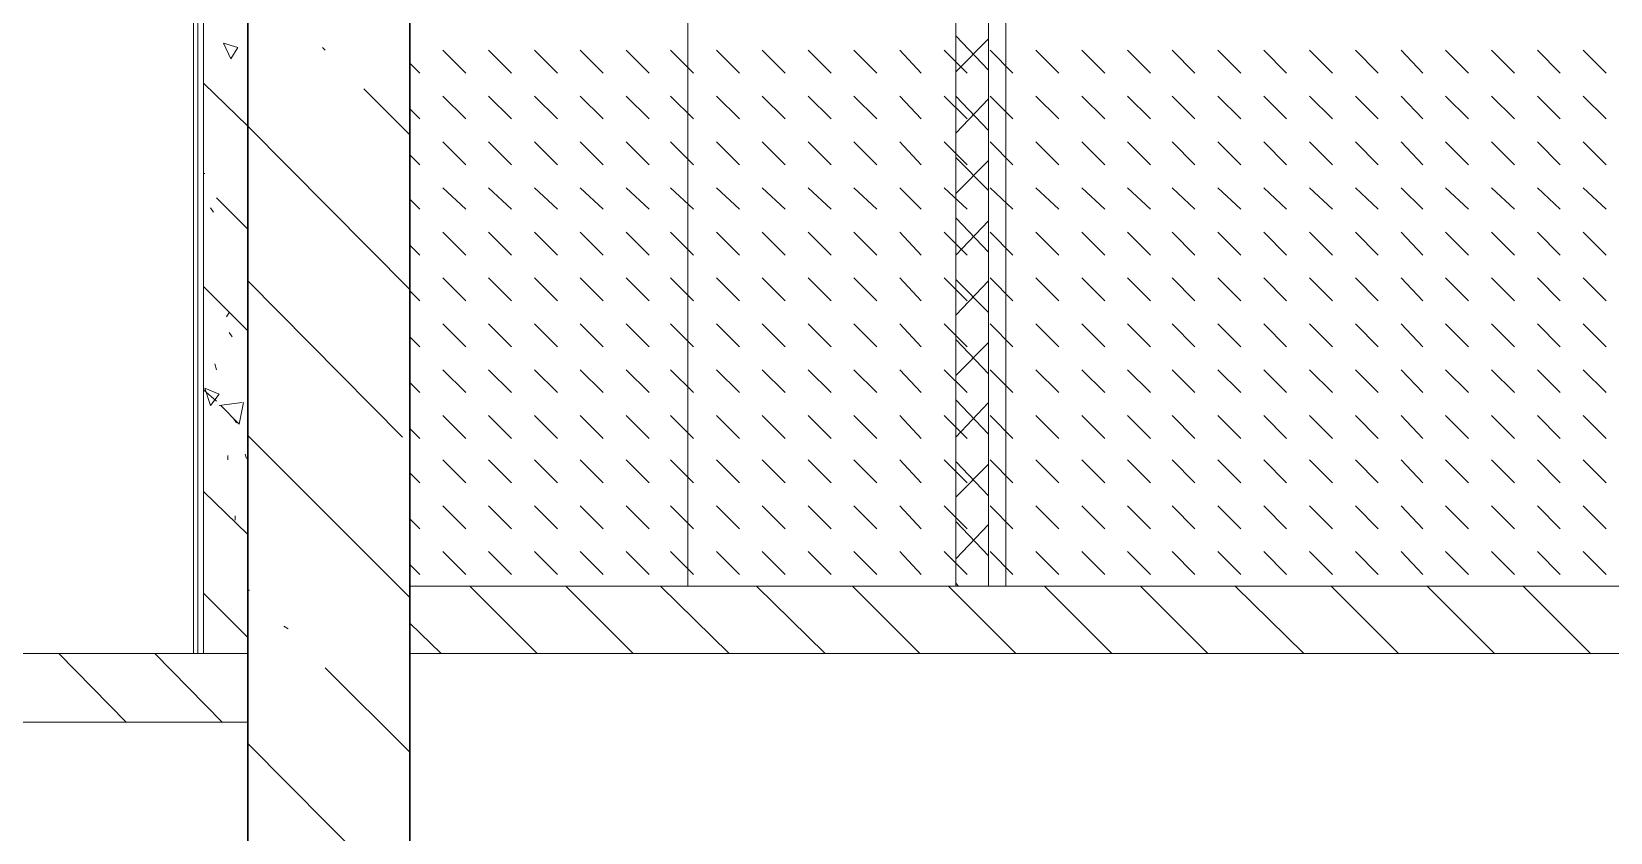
# Model space of a CAD drawing. Header units: millimetres. Extents: x -356862 to 418287, y 0 to 839748.
# Drawn here: x 22.08 to 23.916, y 17.698 to 18.63 of the extents above; entities that cross this region are included whole.
import ezdxf

# ---------------------------------------------------------------- set-up
doc = ezdxf.new("R2010")
doc.units = ezdxf.units.MM
doc.layers.add('PDF _Геометрия', color=7, linetype='Continuous', true_color=0xbababa)

msp = doc.modelspace()

# ---------------------------------------------------------------- linework, layer by layer
at = {"layer": 'PDF _Геометрия', "color": 7, "lineweight": 5}
for points in [[(22.26822068956163, 17.90673149956597), (21.91656833224826, 17.90673149956597), (22.02989705403645, 17.93506368001302), (21.80323961046006, 17.99172804090712), (21.91656833224826, 18.02006022135416), (21.91656833224826, 19.90165032280816), (21.91656833224826, 19.96998087565104)], [(22.26822068956163, 19.86998494466145), (22.26822068956163, 17.90673149956597), (22.33155144585503, 17.90673149956597)], [(22.27322048611111, 19.86998494466145), (22.27322048611111, 17.90673149956597)], [(22.27988688151041, 19.86998494466145), (22.27988688151041, 17.90673149956597)], [(22.84319729275173, 17.98506164550781), (22.84319729275173, 19.55999755859375)], [(25.57641940646701, 17.98506164550781), (22.51987711588541, 17.98506164550781)], [(22.51987711588541, 17.90673149956597), (25.67808193630642, 17.90673149956597)], [(21.91656833224826, 17.8267347547743), (22.33155144585503, 17.8267347547743)]]:
    msp.add_lwpolyline(points, dxfattribs=at)
at = {"layer": 'PDF _Геометрия', "color": 7, "lineweight": 30}
msp.add_lwpolyline([(22.33155144585503, 19.86998494466145), (22.33155144585503, 15.66182284884982), (22.51987711588541, 15.66182284884982), (22.84319729275173, 15.66182284884982), (22.84319729275173, 15.85848151312934), (22.51987711588541, 15.85848151312934), (22.51987711588541, 19.86998494466145)], dxfattribs=at)
at = {"layer": 'PDF _Геометрия', "lineweight": 18}
msp.add_lwpolyline([(22.51987711588541, 17.98506164550781), (22.51987711588541, 19.55999755859375), (25.57641940646701, 19.55999755859375), (25.57641940646701, 17.98506164550781)], close=True, dxfattribs=at)
at = {"layer": 'PDF _Геометрия', "color": 11, "lineweight": 5, "true_color": 0xff6666}
for points in [[(23.15485127766927, 17.98506164550781), (23.15485127766927, 19.55999755859375), (23.19318305121528, 19.55999755859375), (23.19318305121528, 17.98506164550781)], [(23.21318223741319, 17.98506164550781), (23.21318223741319, 19.55999755859375), (23.19318305121528, 19.55999755859375), (23.19318305121528, 17.98506164550781)]]:
    msp.add_lwpolyline(points, close=True, dxfattribs=at)
for points in [[(23.19318305121528, 18.58503723144531), (23.15485127766927, 18.62503560384114)], [(23.19318305121528, 18.62170240614149), (23.15485127766927, 18.58337063259548)], [(23.19318305121528, 18.5150400797526), (23.15485127766927, 18.55503845214843)], [(23.19318305121528, 18.55170525444878), (23.15485127766927, 18.51170688205295)], [(23.19318305121528, 18.44504292805989), (23.15485127766927, 18.4833747016059)], [(23.19318305121528, 18.48004150390625), (23.15485127766927, 18.44170973036024)], [(23.19318305121528, 18.37337917751736), (23.15485127766927, 18.41337754991319)], [(23.19318305121528, 18.41004435221354), (23.15485127766927, 18.3700459798177)], [(23.19318305121528, 18.30338202582465), (23.15485127766927, 18.34171379937066)], [(23.19318305121528, 18.34004720052083), (23.15485127766927, 18.300048828125)], [(23.19318305121528, 18.23171827528212), (23.15485127766927, 18.27171664767795)], [(23.19318305121528, 18.26838344997829), (23.15485127766927, 18.23005167643229)], [(23.19318305121528, 18.16172112358941), (23.15485127766927, 18.20171949598524)], [(23.19318305121528, 18.19838629828559), (23.15485127766927, 18.15838792588975)], [(23.19318305121528, 18.09005737304687), (23.15485127766927, 18.1300557454427)], [(23.19318305121528, 18.12672254774305), (23.15485127766927, 18.08839077419704)], [(23.19318305121528, 18.02006022135416), (23.15485127766927, 18.06005859375)], [(23.19318305121528, 18.05672539605034), (23.15485127766927, 18.01672702365451)], [(23.15818447536892, 17.98506164550781), (23.15485127766927, 17.98839484320746)], [(23.19318305121528, 17.98506164550781), (23.19318305121528, 17.98506164550781)]]:
    msp.add_lwpolyline(points, dxfattribs=at)
at = {"layer": 'PDF _Геометрия', "color": 8, "lineweight": 9, "true_color": 0x808080}
for points in [[(22.30321926540798, 18.61670260959201), (22.31988525390625, 18.61170281304253), (22.31155225965711, 18.59837002224392)], [(22.28155348036024, 18.21505228678385), (22.2982194688585, 18.20838589138454), (22.28821987575954, 18.19505310058593)]]:
    msp.add_lwpolyline(points, close=True, dxfattribs=at)
for points in [[(22.42154778374566, 18.60836961534288), (22.418214586046, 18.61170281304253)], [(22.51987711588541, 18.33004760742187), (22.33155144585503, 18.52003987630208), (22.27988688151041, 18.57003784179687)], [(22.51987711588541, 18.51004028320312), (22.46654595269097, 18.56337144639756)], [(22.27988688151041, 18.46504211425781), (22.28155348036024, 18.46504211425781)], [(22.2915530734592, 18.4200439453125), (22.28821987575954, 18.42504374186198)], [(22.33155144585503, 18.40004475911458), (22.29488627115885, 18.43670993381076)], [(22.33155144585503, 18.28171624077691), (22.27988688151041, 18.33338080512153)], [(22.51154412163628, 18.15838792588975), (22.33155144585503, 18.34004720052083)], [(22.30655246310764, 18.29838222927517), (22.30988566080729, 18.30338202582465)], [(22.31321885850694, 18.2750498453776), (22.30988566080729, 18.28004964192708)], [(22.29488627115885, 18.23671807183159), (22.29321967230903, 18.2433844672309)], [(22.29488627115885, 18.20005289713541), (22.27988688151041, 18.21338568793403)], [(22.32488505045573, 18.19838629828559), (22.2982194688585, 18.19505310058593)], [(22.32655164930555, 18.19838629828559), (22.32155185275607, 18.17338731553819), (22.29988606770833, 18.19505310058593)], [(22.31821865505642, 18.17505391438802), (22.31488545735677, 18.1800537109375)], [(22.51987711588541, 17.9717288547092), (22.33155144585503, 18.16005452473958)], [(22.30821906195746, 18.13172234429253), (22.30821906195746, 18.13672214084201)], [(22.3298848470052, 18.13338894314236), (22.32821824815538, 18.13838873969184)], [(22.33155144585503, 18.04505920410156), (22.27988688151041, 18.09505716959635)], [(22.31655205620659, 18.06172519259982), (22.31655205620659, 18.0667249891493)], [(22.66820441351996, 17.90673149956597), (22.58987426757812, 17.98506164550781)], [(22.77986653645833, 17.90673149956597), (22.70153639051649, 17.98506164550781)], [(22.8915286593967, 17.90673149956597), (22.81153191460503, 17.98506164550781)], [(23.00319078233506, 17.90673149956597), (22.9231940375434, 17.98506164550781)], [(23.11318630642361, 17.90673149956597), (23.03485616048177, 17.98506164550781)], [(23.22484842936198, 17.90673149956597), (23.14651828342014, 17.98506164550781)], [(23.33651055230034, 17.90673149956597), (23.2581804063585, 17.98506164550781)], [(23.44817267523871, 17.90673149956597), (23.36984252929687, 17.98506164550781)], [(23.55983479817708, 17.90673149956597), (23.47983805338541, 17.98506164550781)], [(23.66983032226562, 17.90673149956597), (23.59150017632378, 17.98506164550781)], [(23.78149244520399, 17.90673149956597), (23.70316229926215, 17.98506164550781)], [(23.89315456814236, 17.90673149956597), (23.81482442220052, 17.98506164550781)], [(22.33155144585503, 17.92506408691406), (22.27988688151041, 17.97672865125868)], [(22.33321804470486, 17.98006184895833), (22.33155144585503, 17.98006184895833)], [(22.33155144585503, 17.97006225585937), (22.33155144585503, 17.97006225585937)], [(22.33155144585503, 17.97006225585937), (22.33155144585503, 17.97006225585937)], [(22.37821621365017, 17.93506368001302), (22.37321641710069, 17.93839687771267)], [(22.55654229058159, 17.90673149956597), (22.51987711588541, 17.94173007541232)], [(22.18989054361979, 17.8267347547743), (22.11156039767795, 17.90673149956597)], [(22.30155266655816, 17.8267347547743), (22.22322252061631, 17.90673149956597)], [(22.51987711588541, 17.79173617892795), (22.42154778374566, 17.8900655110677)], [(22.84319729275173, 17.28842332628038), (22.51987711588541, 17.6117435031467), (22.33155144585503, 17.80173577202691)]]:
    msp.add_lwpolyline(points, dxfattribs=at)
at = {"layer": 'PDF _Геометрия', "lineweight": 18}
for points in [[(22.58487447102864, 18.58170403374566), (22.55820888943142, 18.60836961534288)], [(22.63820563422309, 18.58170403374566), (22.61154005262586, 18.60836961534288)], [(22.69153679741753, 18.58170403374566), (22.66487121582031, 18.60836961534288)], [(22.74486796061198, 18.58170403374566), (22.71820237901475, 18.60836961534288)], [(22.79819912380642, 18.58170403374566), (22.7715335422092, 18.60836961534288)], [(22.84986368815104, 18.58170403374566), (22.82319810655381, 18.60836961534288)], [(22.90319485134548, 18.58170403374566), (22.87652926974826, 18.60836961534288)], [(22.95652601453993, 18.58170403374566), (22.9298604329427, 18.60836961534288)], [(23.00985717773437, 18.58170403374566), (22.98319159613715, 18.60836961534288)], [(23.06318834092881, 18.58170403374566), (23.03652275933159, 18.60836961534288)], [(23.11485290527343, 18.58170403374566), (23.08985392252604, 18.60836961534288)], [(23.16818406846788, 18.58170403374566), (23.14151848687066, 18.60836961534288)], [(23.22151523166232, 18.58170403374566), (23.1948496500651, 18.60836961534288)], [(23.27484639485677, 18.58170403374566), (23.24818081325954, 18.60836961534288)], [(23.32817755805121, 18.58170403374566), (23.30151197645399, 18.60836961534288)], [(23.38150872124566, 18.58170403374566), (23.35484313964843, 18.60836961534288)], [(23.43317328559028, 18.58170403374566), (23.40650770399305, 18.60836961534288)], [(23.48650444878472, 18.58170403374566), (23.4598388671875, 18.60836961534288)], [(23.53983561197916, 18.58170403374566), (23.51317003038194, 18.60836961534288)], [(23.59316677517361, 18.58170403374566), (23.56650119357639, 18.60836961534288)], [(23.64649793836805, 18.58170403374566), (23.61983235677083, 18.60836961534288)], [(23.69816250271267, 18.58170403374566), (23.67316351996528, 18.60836961534288)], [(23.75149366590711, 18.58170403374566), (23.72482808430989, 18.60836961534288)], [(23.80482482910156, 18.58170403374566), (23.77815924750434, 18.60836961534288)], [(23.858155992296, 18.58170403374566), (23.83149041069878, 18.60836961534288)], [(23.91148715549045, 18.58170403374566), (23.88482157389323, 18.60836961534288)], [(22.5315433078342, 18.58170403374566), (22.51987711588541, 18.59337022569444)], [(22.58487447102864, 18.52837287055121), (22.55820888943142, 18.55503845214843)], [(22.63820563422309, 18.52837287055121), (22.61154005262586, 18.55503845214843)], [(22.69153679741753, 18.52837287055121), (22.66487121582031, 18.55503845214843)], [(22.74486796061198, 18.52837287055121), (22.71820237901475, 18.55503845214843)], [(22.79819912380642, 18.52837287055121), (22.7715335422092, 18.55503845214843)], [(22.84986368815104, 18.52837287055121), (22.82319810655381, 18.55503845214843)], [(22.90319485134548, 18.52837287055121), (22.87652926974826, 18.55503845214843)], [(22.95652601453993, 18.52837287055121), (22.9298604329427, 18.55503845214843)], [(23.00985717773437, 18.52837287055121), (22.98319159613715, 18.55503845214843)], [(23.06318834092881, 18.52837287055121), (23.03652275933159, 18.55503845214843)], [(23.11485290527343, 18.52837287055121), (23.08985392252604, 18.55503845214843)], [(23.16818406846788, 18.52837287055121), (23.14151848687066, 18.55503845214843)], [(23.22151523166232, 18.52837287055121), (23.1948496500651, 18.55503845214843)], [(23.27484639485677, 18.52837287055121), (23.24818081325954, 18.55503845214843)], [(23.32817755805121, 18.52837287055121), (23.30151197645399, 18.55503845214843)], [(23.38150872124566, 18.52837287055121), (23.35484313964843, 18.55503845214843)], [(23.43317328559028, 18.52837287055121), (23.40650770399305, 18.55503845214843)], [(23.48650444878472, 18.52837287055121), (23.4598388671875, 18.55503845214843)], [(23.53983561197916, 18.52837287055121), (23.51317003038194, 18.55503845214843)], [(23.59316677517361, 18.52837287055121), (23.56650119357639, 18.55503845214843)], [(23.64649793836805, 18.52837287055121), (23.61983235677083, 18.55503845214843)], [(23.69816250271267, 18.52837287055121), (23.67316351996528, 18.55503845214843)], [(23.75149366590711, 18.52837287055121), (23.72482808430989, 18.55503845214843)], [(23.80482482910156, 18.52837287055121), (23.77815924750434, 18.55503845214843)], [(23.858155992296, 18.52837287055121), (23.83149041069878, 18.55503845214843)], [(23.91148715549045, 18.52837287055121), (23.88482157389323, 18.55503845214843)], [(22.5315433078342, 18.52837287055121), (22.51987711588541, 18.5400390625)], [(22.58487447102864, 18.47504170735677), (22.55820888943142, 18.50170728895399)], [(22.63820563422309, 18.47504170735677), (22.61154005262586, 18.50170728895399)], [(22.69153679741753, 18.47504170735677), (22.66487121582031, 18.50170728895399)], [(22.74486796061198, 18.47504170735677), (22.71820237901475, 18.50170728895399)], [(22.79819912380642, 18.47504170735677), (22.7715335422092, 18.50170728895399)], [(22.84986368815104, 18.47504170735677), (22.82319810655381, 18.50170728895399)], [(22.90319485134548, 18.47504170735677), (22.87652926974826, 18.50170728895399)], [(22.95652601453993, 18.47504170735677), (22.9298604329427, 18.50170728895399)], [(23.00985717773437, 18.47504170735677), (22.98319159613715, 18.50170728895399)], [(23.06318834092881, 18.47504170735677), (23.03652275933159, 18.50170728895399)], [(23.11485290527343, 18.47504170735677), (23.08985392252604, 18.50170728895399)], [(23.16818406846788, 18.47504170735677), (23.14151848687066, 18.50170728895399)], [(23.22151523166232, 18.47504170735677), (23.1948496500651, 18.50170728895399)], [(23.27484639485677, 18.47504170735677), (23.24818081325954, 18.50170728895399)], [(23.32817755805121, 18.47504170735677), (23.30151197645399, 18.50170728895399)], [(23.38150872124566, 18.47504170735677), (23.35484313964843, 18.50170728895399)], [(23.43317328559028, 18.47504170735677), (23.40650770399305, 18.50170728895399)], [(23.48650444878472, 18.47504170735677), (23.4598388671875, 18.50170728895399)], [(23.53983561197916, 18.47504170735677), (23.51317003038194, 18.50170728895399)], [(23.59316677517361, 18.47504170735677), (23.56650119357639, 18.50170728895399)], [(23.64649793836805, 18.47504170735677), (23.61983235677083, 18.50170728895399)], [(23.69816250271267, 18.47504170735677), (23.67316351996528, 18.50170728895399)], [(23.75149366590711, 18.47504170735677), (23.72482808430989, 18.50170728895399)], [(23.80482482910156, 18.47504170735677), (23.77815924750434, 18.50170728895399)], [(23.858155992296, 18.47504170735677), (23.83149041069878, 18.50170728895399)], [(23.91148715549045, 18.47504170735677), (23.88482157389323, 18.50170728895399)], [(22.5315433078342, 18.47504170735677), (22.51987711588541, 18.48670789930555)], [(22.58487447102864, 18.42337714301215), (22.55820888943142, 18.44837612575954)], [(22.63820563422309, 18.42337714301215), (22.61154005262586, 18.44837612575954)], [(22.69153679741753, 18.42337714301215), (22.66487121582031, 18.44837612575954)], [(22.74486796061198, 18.42337714301215), (22.71820237901475, 18.44837612575954)], [(22.79819912380642, 18.42337714301215), (22.7715335422092, 18.44837612575954)], [(22.84986368815104, 18.42337714301215), (22.82319810655381, 18.44837612575954)], [(22.90319485134548, 18.42337714301215), (22.87652926974826, 18.44837612575954)], [(22.95652601453993, 18.42337714301215), (22.9298604329427, 18.44837612575954)], [(23.00985717773437, 18.42337714301215), (22.98319159613715, 18.44837612575954)], [(23.06318834092881, 18.42337714301215), (23.03652275933159, 18.44837612575954)], [(23.11485290527343, 18.42337714301215), (23.08985392252604, 18.44837612575954)], [(23.16818406846788, 18.42337714301215), (23.14151848687066, 18.44837612575954)], [(23.22151523166232, 18.42337714301215), (23.1948496500651, 18.44837612575954)], [(23.27484639485677, 18.42337714301215), (23.24818081325954, 18.44837612575954)], [(23.32817755805121, 18.42337714301215), (23.30151197645399, 18.44837612575954)], [(23.38150872124566, 18.42337714301215), (23.35484313964843, 18.44837612575954)], [(23.43317328559028, 18.42337714301215), (23.40650770399305, 18.44837612575954)], [(23.48650444878472, 18.42337714301215), (23.4598388671875, 18.44837612575954)], [(23.53983561197916, 18.42337714301215), (23.51317003038194, 18.44837612575954)], [(23.59316677517361, 18.42337714301215), (23.56650119357639, 18.44837612575954)], [(23.64649793836805, 18.42337714301215), (23.61983235677083, 18.44837612575954)], [(23.69816250271267, 18.42337714301215), (23.67316351996528, 18.44837612575954)], [(23.75149366590711, 18.42337714301215), (23.72482808430989, 18.44837612575954)], [(23.80482482910156, 18.42337714301215), (23.77815924750434, 18.44837612575954)], [(23.858155992296, 18.42337714301215), (23.83149041069878, 18.44837612575954)], [(23.91148715549045, 18.42337714301215), (23.88482157389323, 18.44837612575954)], [(22.5315433078342, 18.42337714301215), (22.51987711588541, 18.43504333496093)], [(22.58487447102864, 18.3700459798177), (22.55820888943142, 18.39671156141493)], [(22.63820563422309, 18.3700459798177), (22.61154005262586, 18.39671156141493)], [(22.69153679741753, 18.3700459798177), (22.66487121582031, 18.39671156141493)], [(22.74486796061198, 18.3700459798177), (22.71820237901475, 18.39671156141493)], [(22.79819912380642, 18.3700459798177), (22.7715335422092, 18.39671156141493)], [(22.84986368815104, 18.3700459798177), (22.82319810655381, 18.39671156141493)], [(22.90319485134548, 18.3700459798177), (22.87652926974826, 18.39671156141493)], [(22.95652601453993, 18.3700459798177), (22.9298604329427, 18.39671156141493)], [(23.00985717773437, 18.3700459798177), (22.98319159613715, 18.39671156141493)], [(23.06318834092881, 18.3700459798177), (23.03652275933159, 18.39671156141493)], [(23.11485290527343, 18.3700459798177), (23.08985392252604, 18.39671156141493)], [(23.16818406846788, 18.3700459798177), (23.14151848687066, 18.39671156141493)], [(23.22151523166232, 18.3700459798177), (23.1948496500651, 18.39671156141493)], [(23.27484639485677, 18.3700459798177), (23.24818081325954, 18.39671156141493)], [(23.32817755805121, 18.3700459798177), (23.30151197645399, 18.39671156141493)], [(23.38150872124566, 18.3700459798177), (23.35484313964843, 18.39671156141493)], [(23.43317328559028, 18.3700459798177), (23.40650770399305, 18.39671156141493)], [(23.48650444878472, 18.3700459798177), (23.4598388671875, 18.39671156141493)], [(23.53983561197916, 18.3700459798177), (23.51317003038194, 18.39671156141493)], [(23.59316677517361, 18.3700459798177), (23.56650119357639, 18.39671156141493)], [(23.64649793836805, 18.3700459798177), (23.61983235677083, 18.39671156141493)], [(23.69816250271267, 18.3700459798177), (23.67316351996528, 18.39671156141493)], [(23.75149366590711, 18.3700459798177), (23.72482808430989, 18.39671156141493)], [(23.80482482910156, 18.3700459798177), (23.77815924750434, 18.39671156141493)], [(23.858155992296, 18.3700459798177), (23.83149041069878, 18.39671156141493)], [(23.91148715549045, 18.3700459798177), (23.88482157389323, 18.39671156141493)], [(22.5315433078342, 18.3700459798177), (22.51987711588541, 18.38171217176649)], [(22.58487447102864, 18.31671481662326), (22.55820888943142, 18.34338039822048)], [(22.63820563422309, 18.31671481662326), (22.61154005262586, 18.34338039822048)], [(22.69153679741753, 18.31671481662326), (22.66487121582031, 18.34338039822048)], [(22.74486796061198, 18.31671481662326), (22.71820237901475, 18.34338039822048)], [(22.79819912380642, 18.31671481662326), (22.7715335422092, 18.34338039822048)], [(22.84986368815104, 18.31671481662326), (22.82319810655381, 18.34338039822048)], [(22.90319485134548, 18.31671481662326), (22.87652926974826, 18.34338039822048)], [(22.95652601453993, 18.31671481662326), (22.9298604329427, 18.34338039822048)], [(23.00985717773437, 18.31671481662326), (22.98319159613715, 18.34338039822048)], [(23.06318834092881, 18.31671481662326), (23.03652275933159, 18.34338039822048)], [(23.11485290527343, 18.31671481662326), (23.08985392252604, 18.34338039822048)], [(23.16818406846788, 18.31671481662326), (23.14151848687066, 18.34338039822048)], [(23.22151523166232, 18.31671481662326), (23.1948496500651, 18.34338039822048)], [(23.27484639485677, 18.31671481662326), (23.24818081325954, 18.34338039822048)], [(23.32817755805121, 18.31671481662326), (23.30151197645399, 18.34338039822048)], [(23.38150872124566, 18.31671481662326), (23.35484313964843, 18.34338039822048)], [(23.43317328559028, 18.31671481662326), (23.40650770399305, 18.34338039822048)], [(23.48650444878472, 18.31671481662326), (23.4598388671875, 18.34338039822048)], [(23.53983561197916, 18.31671481662326), (23.51317003038194, 18.34338039822048)], [(23.59316677517361, 18.31671481662326), (23.56650119357639, 18.34338039822048)], [(23.64649793836805, 18.31671481662326), (23.61983235677083, 18.34338039822048)], [(23.69816250271267, 18.31671481662326), (23.67316351996528, 18.34338039822048)], [(23.75149366590711, 18.31671481662326), (23.72482808430989, 18.34338039822048)], [(23.80482482910156, 18.31671481662326), (23.77815924750434, 18.34338039822048)], [(23.858155992296, 18.31671481662326), (23.83149041069878, 18.34338039822048)], [(23.91148715549045, 18.31671481662326), (23.88482157389323, 18.34338039822048)], [(22.5315433078342, 18.31671481662326), (22.51987711588541, 18.32838100857204)], [(22.5315433078342, 18.26338365342881), (22.51987711588541, 18.2750498453776)], [(22.58487447102864, 18.26338365342881), (22.55820888943142, 18.29004923502604)], [(22.63820563422309, 18.26338365342881), (22.61154005262586, 18.29004923502604)], [(22.69153679741753, 18.26338365342881), (22.66487121582031, 18.29004923502604)], [(22.74486796061198, 18.26338365342881), (22.71820237901475, 18.29004923502604)], [(22.79819912380642, 18.26338365342881), (22.7715335422092, 18.29004923502604)], [(22.84986368815104, 18.26338365342881), (22.82319810655381, 18.29004923502604)], [(22.90319485134548, 18.26338365342881), (22.87652926974826, 18.29004923502604)], [(22.95652601453993, 18.26338365342881), (22.9298604329427, 18.29004923502604)], [(23.00985717773437, 18.26338365342881), (22.98319159613715, 18.29004923502604)], [(23.06318834092881, 18.26338365342881), (23.03652275933159, 18.29004923502604)], [(23.11485290527343, 18.26338365342881), (23.08985392252604, 18.29004923502604)], [(23.16818406846788, 18.26338365342881), (23.14151848687066, 18.29004923502604)], [(23.22151523166232, 18.26338365342881), (23.1948496500651, 18.29004923502604)], [(23.27484639485677, 18.26338365342881), (23.24818081325954, 18.29004923502604)], [(23.32817755805121, 18.26338365342881), (23.30151197645399, 18.29004923502604)], [(23.38150872124566, 18.26338365342881), (23.35484313964843, 18.29004923502604)], [(23.43317328559028, 18.26338365342881), (23.40650770399305, 18.29004923502604)], [(23.48650444878472, 18.26338365342881), (23.4598388671875, 18.29004923502604)], [(23.53983561197916, 18.26338365342881), (23.51317003038194, 18.29004923502604)], [(23.59316677517361, 18.26338365342881), (23.56650119357639, 18.29004923502604)], [(23.64649793836805, 18.26338365342881), (23.61983235677083, 18.29004923502604)], [(23.69816250271267, 18.26338365342881), (23.67316351996528, 18.29004923502604)], [(23.75149366590711, 18.26338365342881), (23.72482808430989, 18.29004923502604)], [(23.80482482910156, 18.26338365342881), (23.77815924750434, 18.29004923502604)], [(23.858155992296, 18.26338365342881), (23.83149041069878, 18.29004923502604)], [(23.91148715549045, 18.26338365342881), (23.88482157389323, 18.29004923502604)], [(22.5315433078342, 18.21005249023437), (22.51987711588541, 18.22171868218316)], [(22.58487447102864, 18.21005249023437), (22.55820888943142, 18.23671807183159)], [(22.63820563422309, 18.21005249023437), (22.61154005262586, 18.23671807183159)], [(22.69153679741753, 18.21005249023437), (22.66487121582031, 18.23671807183159)], [(22.74486796061198, 18.21005249023437), (22.71820237901475, 18.23671807183159)], [(22.79819912380642, 18.21005249023437), (22.7715335422092, 18.23671807183159)], [(22.84986368815104, 18.21005249023437), (22.82319810655381, 18.23671807183159)], [(22.90319485134548, 18.21005249023437), (22.87652926974826, 18.23671807183159)], [(22.95652601453993, 18.21005249023437), (22.9298604329427, 18.23671807183159)], [(23.00985717773437, 18.21005249023437), (22.98319159613715, 18.23671807183159)], [(23.06318834092881, 18.21005249023437), (23.03652275933159, 18.23671807183159)], [(23.11485290527343, 18.21005249023437), (23.08985392252604, 18.23671807183159)], [(23.16818406846788, 18.21005249023437), (23.14151848687066, 18.23671807183159)], [(23.22151523166232, 18.21005249023437), (23.1948496500651, 18.23671807183159)], [(23.27484639485677, 18.21005249023437), (23.24818081325954, 18.23671807183159)], [(23.32817755805121, 18.21005249023437), (23.30151197645399, 18.23671807183159)], [(23.38150872124566, 18.21005249023437), (23.35484313964843, 18.23671807183159)], [(23.43317328559028, 18.21005249023437), (23.40650770399305, 18.23671807183159)], [(23.48650444878472, 18.21005249023437), (23.4598388671875, 18.23671807183159)], [(23.53983561197916, 18.21005249023437), (23.51317003038194, 18.23671807183159)], [(23.59316677517361, 18.21005249023437), (23.56650119357639, 18.23671807183159)], [(23.64649793836805, 18.21005249023437), (23.61983235677083, 18.23671807183159)], [(23.69816250271267, 18.21005249023437), (23.67316351996528, 18.23671807183159)], [(23.75149366590711, 18.21005249023437), (23.72482808430989, 18.23671807183159)], [(23.80482482910156, 18.21005249023437), (23.77815924750434, 18.23671807183159)], [(23.858155992296, 18.21005249023437), (23.83149041069878, 18.23671807183159)], [(23.91148715549045, 18.21005249023437), (23.88482157389323, 18.23671807183159)], [(22.58487447102864, 18.15672132703993), (22.55820888943142, 18.18338690863715)], [(22.63820563422309, 18.15672132703993), (22.61154005262586, 18.18338690863715)], [(22.69153679741753, 18.15672132703993), (22.66487121582031, 18.18338690863715)], [(22.74486796061198, 18.15672132703993), (22.71820237901475, 18.18338690863715)], [(22.79819912380642, 18.15672132703993), (22.7715335422092, 18.18338690863715)], [(22.84986368815104, 18.15672132703993), (22.82319810655381, 18.18338690863715)], [(22.90319485134548, 18.15672132703993), (22.87652926974826, 18.18338690863715)], [(22.95652601453993, 18.15672132703993), (22.9298604329427, 18.18338690863715)], [(23.00985717773437, 18.15672132703993), (22.98319159613715, 18.18338690863715)], [(23.06318834092881, 18.15672132703993), (23.03652275933159, 18.18338690863715)], [(23.11485290527343, 18.15672132703993), (23.08985392252604, 18.18338690863715)], [(23.16818406846788, 18.15672132703993), (23.14151848687066, 18.18338690863715)], [(23.22151523166232, 18.15672132703993), (23.1948496500651, 18.18338690863715)], [(23.27484639485677, 18.15672132703993), (23.24818081325954, 18.18338690863715)], [(23.32817755805121, 18.15672132703993), (23.30151197645399, 18.18338690863715)], [(23.38150872124566, 18.15672132703993), (23.35484313964843, 18.18338690863715)], [(23.43317328559028, 18.15672132703993), (23.40650770399305, 18.18338690863715)], [(23.48650444878472, 18.15672132703993), (23.4598388671875, 18.18338690863715)], [(23.53983561197916, 18.15672132703993), (23.51317003038194, 18.18338690863715)], [(23.59316677517361, 18.15672132703993), (23.56650119357639, 18.18338690863715)], [(23.64649793836805, 18.15672132703993), (23.61983235677083, 18.18338690863715)], [(23.69816250271267, 18.15672132703993), (23.67316351996528, 18.18338690863715)], [(23.75149366590711, 18.15672132703993), (23.72482808430989, 18.18338690863715)], [(23.80482482910156, 18.15672132703993), (23.77815924750434, 18.18338690863715)], [(23.858155992296, 18.15672132703993), (23.83149041069878, 18.18338690863715)], [(23.91148715549045, 18.15672132703993), (23.88482157389323, 18.18338690863715)], [(22.5315433078342, 18.15672132703993), (22.51987711588541, 18.16838751898871)], [(22.58487447102864, 18.10505676269531), (22.55820888943142, 18.13172234429253)], [(22.63820563422309, 18.10505676269531), (22.61154005262586, 18.13172234429253)], [(22.69153679741753, 18.10505676269531), (22.66487121582031, 18.13172234429253)], [(22.74486796061198, 18.10505676269531), (22.71820237901475, 18.13172234429253)], [(22.79819912380642, 18.10505676269531), (22.7715335422092, 18.13172234429253)], [(22.84986368815104, 18.10505676269531), (22.82319810655381, 18.13172234429253)], [(22.90319485134548, 18.10505676269531), (22.87652926974826, 18.13172234429253)], [(22.95652601453993, 18.10505676269531), (22.9298604329427, 18.13172234429253)], [(23.00985717773437, 18.10505676269531), (22.98319159613715, 18.13172234429253)], [(23.06318834092881, 18.10505676269531), (23.03652275933159, 18.13172234429253)], [(23.11485290527343, 18.10505676269531), (23.08985392252604, 18.13172234429253)], [(23.16818406846788, 18.10505676269531), (23.14151848687066, 18.13172234429253)], [(23.22151523166232, 18.10505676269531), (23.1948496500651, 18.13172234429253)], [(23.27484639485677, 18.10505676269531), (23.24818081325954, 18.13172234429253)], [(23.32817755805121, 18.10505676269531), (23.30151197645399, 18.13172234429253)], [(23.38150872124566, 18.10505676269531), (23.35484313964843, 18.13172234429253)], [(23.43317328559028, 18.10505676269531), (23.40650770399305, 18.13172234429253)], [(23.48650444878472, 18.10505676269531), (23.4598388671875, 18.13172234429253)], [(23.53983561197916, 18.10505676269531), (23.51317003038194, 18.13172234429253)], [(23.59316677517361, 18.10505676269531), (23.56650119357639, 18.13172234429253)], [(23.64649793836805, 18.10505676269531), (23.61983235677083, 18.13172234429253)], [(23.69816250271267, 18.10505676269531), (23.67316351996528, 18.13172234429253)], [(23.75149366590711, 18.10505676269531), (23.72482808430989, 18.13172234429253)], [(23.80482482910156, 18.10505676269531), (23.77815924750434, 18.13172234429253)], [(23.858155992296, 18.10505676269531), (23.83149041069878, 18.13172234429253)], [(23.91148715549045, 18.10505676269531), (23.88482157389323, 18.13172234429253)], [(22.5315433078342, 18.10505676269531), (22.51987711588541, 18.11672295464409)], [(22.58487447102864, 18.05172559950087), (22.55820888943142, 18.07839118109809)], [(22.63820563422309, 18.05172559950087), (22.61154005262586, 18.07839118109809)], [(22.69153679741753, 18.05172559950087), (22.66487121582031, 18.07839118109809)], [(22.74486796061198, 18.05172559950087), (22.71820237901475, 18.07839118109809)], [(22.79819912380642, 18.05172559950087), (22.7715335422092, 18.07839118109809)], [(22.84986368815104, 18.05172559950087), (22.82319810655381, 18.07839118109809)], [(22.90319485134548, 18.05172559950087), (22.87652926974826, 18.07839118109809)], [(22.95652601453993, 18.05172559950087), (22.9298604329427, 18.07839118109809)], [(23.00985717773437, 18.05172559950087), (22.98319159613715, 18.07839118109809)], [(23.06318834092881, 18.05172559950087), (23.03652275933159, 18.07839118109809)], [(23.11485290527343, 18.05172559950087), (23.08985392252604, 18.07839118109809)], [(23.16818406846788, 18.05172559950087), (23.14151848687066, 18.07839118109809)], [(23.22151523166232, 18.05172559950087), (23.1948496500651, 18.07839118109809)], [(23.27484639485677, 18.05172559950087), (23.24818081325954, 18.07839118109809)], [(23.32817755805121, 18.05172559950087), (23.30151197645399, 18.07839118109809)], [(23.38150872124566, 18.05172559950087), (23.35484313964843, 18.07839118109809)], [(23.43317328559028, 18.05172559950087), (23.40650770399305, 18.07839118109809)], [(23.48650444878472, 18.05172559950087), (23.4598388671875, 18.07839118109809)], [(23.53983561197916, 18.05172559950087), (23.51317003038194, 18.07839118109809)], [(23.59316677517361, 18.05172559950087), (23.56650119357639, 18.07839118109809)], [(23.64649793836805, 18.05172559950087), (23.61983235677083, 18.07839118109809)], [(23.69816250271267, 18.05172559950087), (23.67316351996528, 18.07839118109809)], [(23.75149366590711, 18.05172559950087), (23.72482808430989, 18.07839118109809)], [(23.80482482910156, 18.05172559950087), (23.77815924750434, 18.07839118109809)], [(23.858155992296, 18.05172559950087), (23.83149041069878, 18.07839118109809)], [(23.91148715549045, 18.05172559950087), (23.88482157389323, 18.07839118109809)], [(22.5315433078342, 18.05172559950087), (22.51987711588541, 18.06339179144965)], [(22.58487447102864, 17.99839443630642), (22.55820888943142, 18.02506001790364)], [(22.63820563422309, 17.99839443630642), (22.61154005262586, 18.02506001790364)], [(22.69153679741753, 17.99839443630642), (22.66487121582031, 18.02506001790364)], [(22.74486796061198, 17.99839443630642), (22.71820237901475, 18.02506001790364)], [(22.79819912380642, 17.99839443630642), (22.7715335422092, 18.02506001790364)], [(22.84986368815104, 17.99839443630642), (22.82319810655381, 18.02506001790364)], [(22.90319485134548, 17.99839443630642), (22.87652926974826, 18.02506001790364)], [(22.95652601453993, 17.99839443630642), (22.9298604329427, 18.02506001790364)], [(23.00985717773437, 17.99839443630642), (22.98319159613715, 18.02506001790364)], [(23.06318834092881, 17.99839443630642), (23.03652275933159, 18.02506001790364)], [(23.11485290527343, 17.99839443630642), (23.08985392252604, 18.02506001790364)], [(23.16818406846788, 17.99839443630642), (23.14151848687066, 18.02506001790364)], [(23.22151523166232, 17.99839443630642), (23.1948496500651, 18.02506001790364)], [(23.27484639485677, 17.99839443630642), (23.24818081325954, 18.02506001790364)], [(23.32817755805121, 17.99839443630642), (23.30151197645399, 18.02506001790364)], [(23.38150872124566, 17.99839443630642), (23.35484313964843, 18.02506001790364)], [(23.43317328559028, 17.99839443630642), (23.40650770399305, 18.02506001790364)], [(23.48650444878472, 17.99839443630642), (23.4598388671875, 18.02506001790364)], [(23.53983561197916, 17.99839443630642), (23.51317003038194, 18.02506001790364)], [(23.59316677517361, 17.99839443630642), (23.56650119357639, 18.02506001790364)], [(23.64649793836805, 17.99839443630642), (23.61983235677083, 18.02506001790364)], [(23.69816250271267, 17.99839443630642), (23.67316351996528, 18.02506001790364)], [(23.75149366590711, 17.99839443630642), (23.72482808430989, 18.02506001790364)], [(23.80482482910156, 17.99839443630642), (23.77815924750434, 18.02506001790364)], [(23.858155992296, 17.99839443630642), (23.83149041069878, 18.02506001790364)], [(23.91148715549045, 17.99839443630642), (23.88482157389323, 18.02506001790364)], [(22.5315433078342, 17.99839443630642), (22.51987711588541, 18.0100606282552)]]:
    msp.add_lwpolyline(points, dxfattribs=at)

doc.saveas('drawing.dxf')
